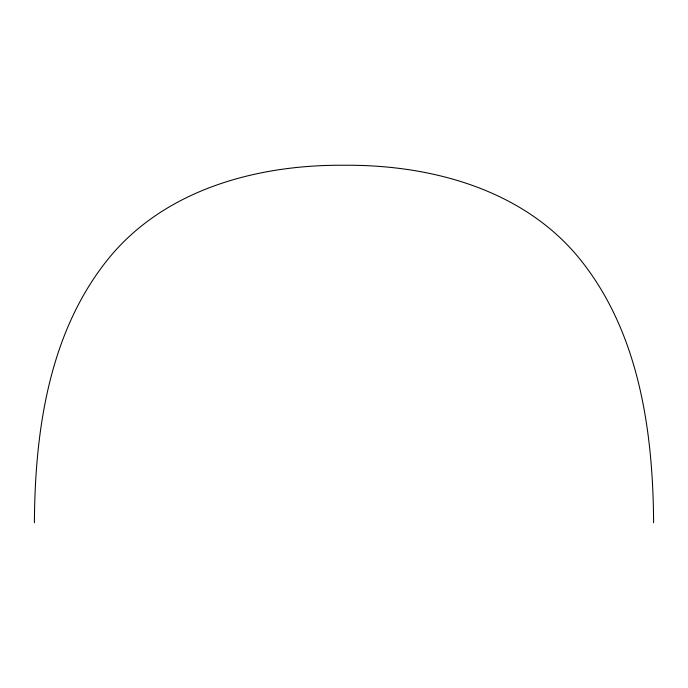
<?xml version="1.0" encoding="UTF-8"?>
<svg xmlns="http://www.w3.org/2000/svg" width="688" height="688" viewBox="0 0 688 688"><rect width="100%" height="100%" fill="white"/><g stroke="black" fill="none" stroke-linecap="round" stroke-linejoin="round"><path stroke-width="1.03" d="M34.4 522.742C34.959 429.2 49.433 328.451 111.8 254.629C168.663 188.134 259.453 164.544 344 165.258C428.547 164.544 519.337 188.134 576.2 254.629C638.567 328.451 653.041 429.2 653.6 522.742"/></g></svg>
